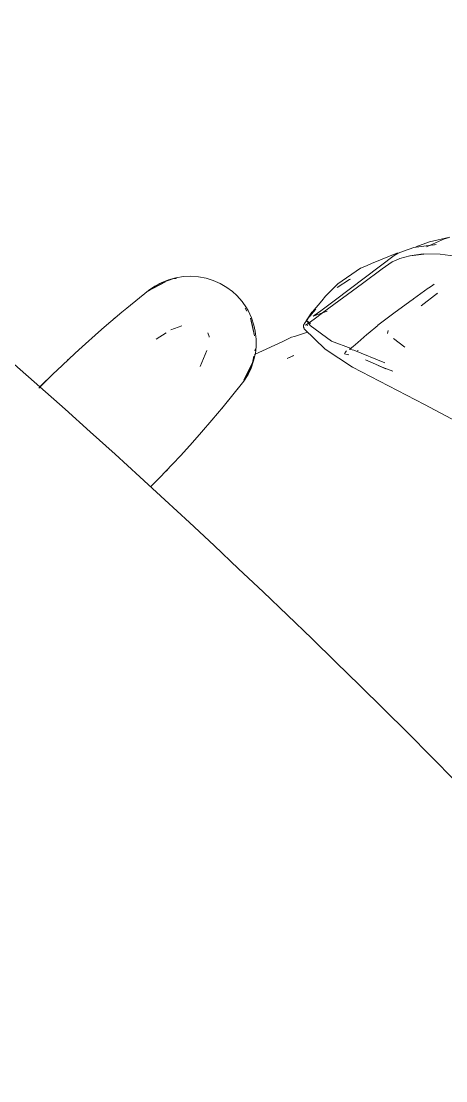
# Model space of a CAD drawing. Header units: millimetres. Extents: x 155920 to 295199, y -4084 to 97293.
# Drawn here: x 186165 to 186441, y 24907 to 25597 of the extents above; entities that cross this region are included whole.
import ezdxf

# ---------------------------------------------------------------- set-up
doc = ezdxf.new("R2010")
doc.units = ezdxf.units.MM
doc.header["$MEASUREMENT"] = 0
doc.layers.add('G-IMPT', color=8, linetype='CONTINUOUS', lineweight=9)
doc.layers.add('I-FURN', color=8, linetype='CONTINUOUS', lineweight=9)

msp = doc.modelspace()

# ---------------------------------------------------------------- linework, layer by layer
at = {"layer": 'G-IMPT'}
for p, q in [((186413.72, 25446.87), (186420.48, 25449.33)), ((186435.08, 25451.28), (186420.48, 25449.33)), ((186421.79, 25449.7), (186430.71, 25452.98)), ((186428.79, 25449.57), (186440.4, 25454.8)), ((186430.71, 25452.98), (186443.84, 25456.04)), ((186435.08, 25451.28), (186432.82, 25450.67)), ((186442.73, 25455.62), (186440.4, 25454.8)), ((186369.55, 25415.27), (186407.66, 25443.94)), ((186409.49, 25445.55), (186393.05, 25438.72)), ((186407.66, 25443.94), (186410.23, 25445.6)), ((186410.86, 25445.83), (186409.49, 25445.55)), ((186413.72, 25446.87), (186410.23, 25445.6)), ((186417.84, 25443.91), (186411.39, 25442.11)), ((186417.84, 25443.91), (186426.59, 25445.01)), ((186426.96, 25444.94), (186418.23, 25443.84)), ((186418.23, 25443.84), (186422.45, 25444.4)), ((186426.96, 25444.94), (186422.45, 25444.4)), ((186437.65, 25444.89), (186426.59, 25445.01)), ((186437.65, 25444.89), (186450.7, 25443.18)), ((186371.03, 25425.5), (186385.83, 25435.72)), ((186385.83, 25435.72), (186389.69, 25437.32)), ((186393.05, 25438.72), (186389.69, 25437.32)), ((186406.31, 25439.81), (186399.97, 25435.31)), ((186406.31, 25439.81), (186410.94, 25441.96)), ((186411.39, 25442.11), (186410.94, 25441.96)), ((186255.32, 25425.7), (186263.67, 25428.76)), ((186260.85, 25428.22), (186265.77, 25429.59)), ((186266.25, 25429.12), (186263.67, 25428.76)), ((186270.77, 25430.36), (186265.77, 25429.59)), ((186270.77, 25430.36), (186275.44, 25430.55)), ((186280.5, 25430.19), (186275.44, 25430.55)), ((186285.45, 25429.24), (186280.5, 25430.19)), ((186285.45, 25429.24), (186289.94, 25427.84)), ((186378.74, 25428.32), (186379.25, 25428.62)), ((186387.12, 25425.85), (186399.97, 25435.31)), ((186247.54, 25420.81), (186259.06, 25426.91)), ((186247.54, 25420.81), (186250.53, 25422.5)), ((186247.9, 25421.17), (186252.1, 25424.1)), ((186255.32, 25425.7), (186248.03, 25421.12)), ((186259.06, 25426.91), (186250.53, 25422.5)), ((186256.57, 25426.51), (186252.1, 25424.1)), ((186260.85, 25428.22), (186256.57, 25426.51)), ((186289.94, 25427.84), (186294.57, 25425.81)), ((186298.91, 25423.26), (186294.57, 25425.81)), ((186298.91, 25423.26), (186302.55, 25420.53)), ((186362.07, 25407.24), (186387.12, 25425.85)), ((186371.03, 25425.5), (186366.09, 25420.59)), ((186370.71, 25423.18), (186378.74, 25428.32)), ((186420.31, 25415.72), (186429.88, 25422.74)), ((186429.88, 25422.74), (186430.26, 25423.02)), ((186431.96, 25424.12), (186430.26, 25423.02)), ((186433.82, 25425.33), (186431.96, 25424.12)), ((186233.88, 25409.84), (186247.9, 25421.17)), ((186305.4, 25417.93), (186302.55, 25420.53)), ((186305.4, 25417.93), (186308.75, 25414.15)), ((186360.58, 25414.6), (186363.14, 25417.64)), ((186369.55, 25415.27), (186360.99, 25408.75)), ((186366.09, 25420.59), (186363.14, 25417.64)), ((186408.46, 25407.11), (186419.4, 25415.06)), ((186419.4, 25415.06), (186419.81, 25415.36)), ((186420.31, 25415.72), (186419.81, 25415.36)), ((186425.25, 25411.21), (186435.95, 25419.4)), ((186435.95, 25419.4), (186435.51, 25419.17)), ((186230.71, 25407.17), (186233.88, 25409.84)), ((186308.75, 25414.15), (186311.63, 25410.03)), ((186311.86, 25407.87), (186310.86, 25409.75)), ((186311.63, 25410.03), (186312.73, 25408.13)), ((186314.9, 25403.54), (186312.73, 25408.13)), ((186354.56, 25407.44), (186360.58, 25414.6)), ((186355.04, 25407.19), (186356.72, 25409.18)), ((186359.92, 25407.98), (186355.78, 25405.02)), ((186359.92, 25407.98), (186360.99, 25408.75)), ((186219.18, 25397.4), (186230.71, 25407.17)), ((186225.43, 25402.73), (186226.73, 25403.79)), ((186314.37, 25403.15), (186315.45, 25399.03)), ((186314.37, 25403.15), (186316.94, 25391.65)), ((186314.9, 25403.54), (186316.5, 25398.77)), ((186351.71, 25403.03), (186349.77, 25400.33)), ((186351.82, 25403.5), (186350.49, 25401.54)), ((186353.32, 25399.74), (186350.49, 25401.54)), ((186350.52, 25398.83), (186355.73, 25402.48)), ((186353.32, 25399.74), (186350.95, 25401.42)), ((186350.95, 25401.42), (186353, 25398.4)), ((186351.71, 25403.03), (186352.09, 25403.51)), ((186354.25, 25407.08), (186351.82, 25403.5)), ((186352.45, 25403.96), (186355.04, 25407.19)), ((186354.56, 25407.44), (186354.25, 25407.08)), ((186355.07, 25404.51), (186364.17, 25407.75)), ((186355.07, 25404.51), (186355.78, 25405.02)), ((186355.73, 25402.48), (186362.07, 25407.24)), ((186408.46, 25407.11), (186397.07, 25398.59)), ((186215.35, 25394.03), (186204.78, 25384.61)), ((186219.18, 25397.4), (186215.35, 25394.03)), ((186269.6, 25398.22), (186262.49, 25395.73)), ((186315.45, 25399.03), (186316.94, 25391.65)), ((186316.5, 25398.77), (186317.41, 25394.66)), ((186317.97, 25389.59), (186317.41, 25394.66)), ((186351.38, 25394.03), (186342.86, 25391.37)), ((186348.85, 25398.62), (186348.69, 25398.01)), ((186348.69, 25398.01), (186348.78, 25397.4)), ((186349.08, 25396.24), (186348.78, 25397.4)), ((186349.13, 25396.87), (186348.78, 25397.4)), ((186348.78, 25397.4), (186348.81, 25397.33)), ((186349.13, 25396.87), (186348.81, 25397.33)), ((186348.85, 25398.62), (186349.77, 25400.33)), ((186362.78, 25383.09), (186349.08, 25396.24)), ((186351.08, 25399.15), (186349.91, 25398.77)), ((186350.54, 25398.84), (186349.91, 25398.77)), ((186351.08, 25399.15), (186350.52, 25398.83)), ((186350.54, 25398.84), (186351.15, 25398.69)), ((186351.56, 25398.39), (186351.15, 25398.69)), ((186366.97, 25388.27), (186353, 25398.4)), ((186397.01, 25398.55), (186390.74, 25393.15)), ((186397.01, 25398.55), (186397.07, 25398.59)), ((186403.46, 25393.14), (186403.72, 25395.2)), ((186253.03, 25389.57), (186259.4, 25393.72)), ((186286.46, 25393.57), (186287.31, 25391.28)), ((186287.31, 25391.28), (186287.42, 25390.76)), ((186316.89, 25379.62), (186335.2, 25388.11)), ((186317.97, 25389.59), (186317.93, 25384.53)), ((186335.2, 25388.11), (186340.97, 25390.78)), ((186342.86, 25391.37), (186340.97, 25390.78)), ((186366.97, 25388.27), (186379.67, 25383.51)), ((186384.04, 25387.35), (186381.09, 25384.82)), ((186389.99, 25392.51), (186384.04, 25387.35)), ((186390.74, 25393.15), (186389.99, 25392.51)), ((186407.21, 25389.89), (186414.68, 25384.4)), ((186407.21, 25389.89), (186407.49, 25389.67)), ((186200.34, 25380.53), (186191.75, 25372.49)), ((186200.34, 25380.53), (186204.78, 25384.61)), ((186281.45, 25371.75), (186285.9, 25382.06)), ((186316.31, 25375.35), (186317.44, 25380.34)), ((186317.16, 25381.94), (186317.42, 25383.3)), ((186317.93, 25384.53), (186317.44, 25380.34)), ((186362.78, 25383.09), (186380.56, 25371.24)), ((186375.89, 25380.88), (186375.46, 25380.06)), ((186376.72, 25381.95), (186375.89, 25380.88)), ((186379.12, 25383.28), (186378.41, 25382.98)), ((186378.41, 25382.98), (186381.54, 25382.33)), ((186379.12, 25383.28), (186379.13, 25383.29)), ((186381.03, 25384.76), (186379.13, 25383.29)), ((186381.03, 25384.76), (186381.09, 25384.82)), ((186381.54, 25382.33), (186401.63, 25374.17)), ((186383.78, 25382.15), (186384.28, 25382.26)), ((186196.79, 25377.17), (186195.34, 25375.88)), ((186315.66, 25374.14), (186309.97, 25363.06)), ((186315.66, 25374.14), (186314.38, 25371.59)), ((186316.31, 25375.35), (186314.62, 25370.57)), ((186315.66, 25374.14), (186316.47, 25378.38)), ((186342.47, 25378.99), (186338.16, 25376.98)), ((186338.16, 25376.98), (186341.88, 25378.75)), ((186342.47, 25378.99), (186341.88, 25378.75)), ((186375.43, 25380.01), (186375.46, 25380.06)), ((186375.43, 25380.01), (186378.3, 25379.39)), ((186378.3, 25379.39), (186375.46, 25380.06)), ((186375.46, 25380.06), (186378.26, 25379.37)), ((186397.44, 25372.29), (186389.15, 25375.98)), ((186185.68, 25366.65), (186176.57, 25357.58)), ((186185.68, 25366.65), (186176.63, 25357.53)), ((186185.68, 25366.65), (186177.99, 25359.08)), ((186185.68, 25366.65), (186191.75, 25372.49)), ((186314.38, 25371.59), (186309.97, 25363.06)), ((186310.03, 25362.29), (186312.73, 25366.62)), ((186311.69, 25365.07), (186315.21, 25373.12)), ((186314.62, 25370.57), (186312.73, 25366.62)), ((186427.39, 25347.02), (186380.56, 25371.24)), ((186402.33, 25370.25), (186397.29, 25372.43)), ((186397.29, 25372.43), (186402.34, 25370.25)), ((186397.44, 25372.29), (186402.33, 25370.25)), ((186399.84, 25371.33), (186406.74, 25368.74)), ((186310.03, 25362.29), (186295.54, 25344.33)), ((186295.54, 25344.33), (186308.28, 25360.07)), ((186310.03, 25362.29), (186296.54, 25345.47)), ((186307.31, 25358.89), (186308.28, 25360.07)), ((186310.03, 25362.29), (186308.28, 25360.07)), ((186309.94, 25362.5), (186311.69, 25365.07)), ((186176.55, 25357.61), (186177.99, 25359.08)), ((186455.08, 25332.31), (186427.39, 25347.02)), ((186296.54, 25345.47), (186289.18, 25336.72)), ((186282.42, 25328.93), (186289.18, 25336.72)), ((186282.42, 25328.93), (186276.54, 25322.26)), ((186283.76, 25330.47), (186282.48, 25329.06)), ((186268.93, 25313.88), (186276.54, 25322.26)), ((186268.93, 25313.88), (186263.56, 25308.1)), ((186255.07, 25299.19), (186263.56, 25308.1)), ((186260.88, 25305.31), (186259.77, 25304.08)), ((186255.07, 25299.19), (186251.25, 25295.27)), ((186259.77, 25304.08), (186258.3, 25302.61)), ((186249.77, 25293.79), (186251.25, 25295.27))]:
    msp.add_line(p, q, dxfattribs=at)
at = {"layer": 'I-FURN'}
msp.add_arc((182494.35, 21210.9), 5546.8, 37.7512, 52.2488, dxfattribs=at)

doc.saveas('drawing.dxf')
